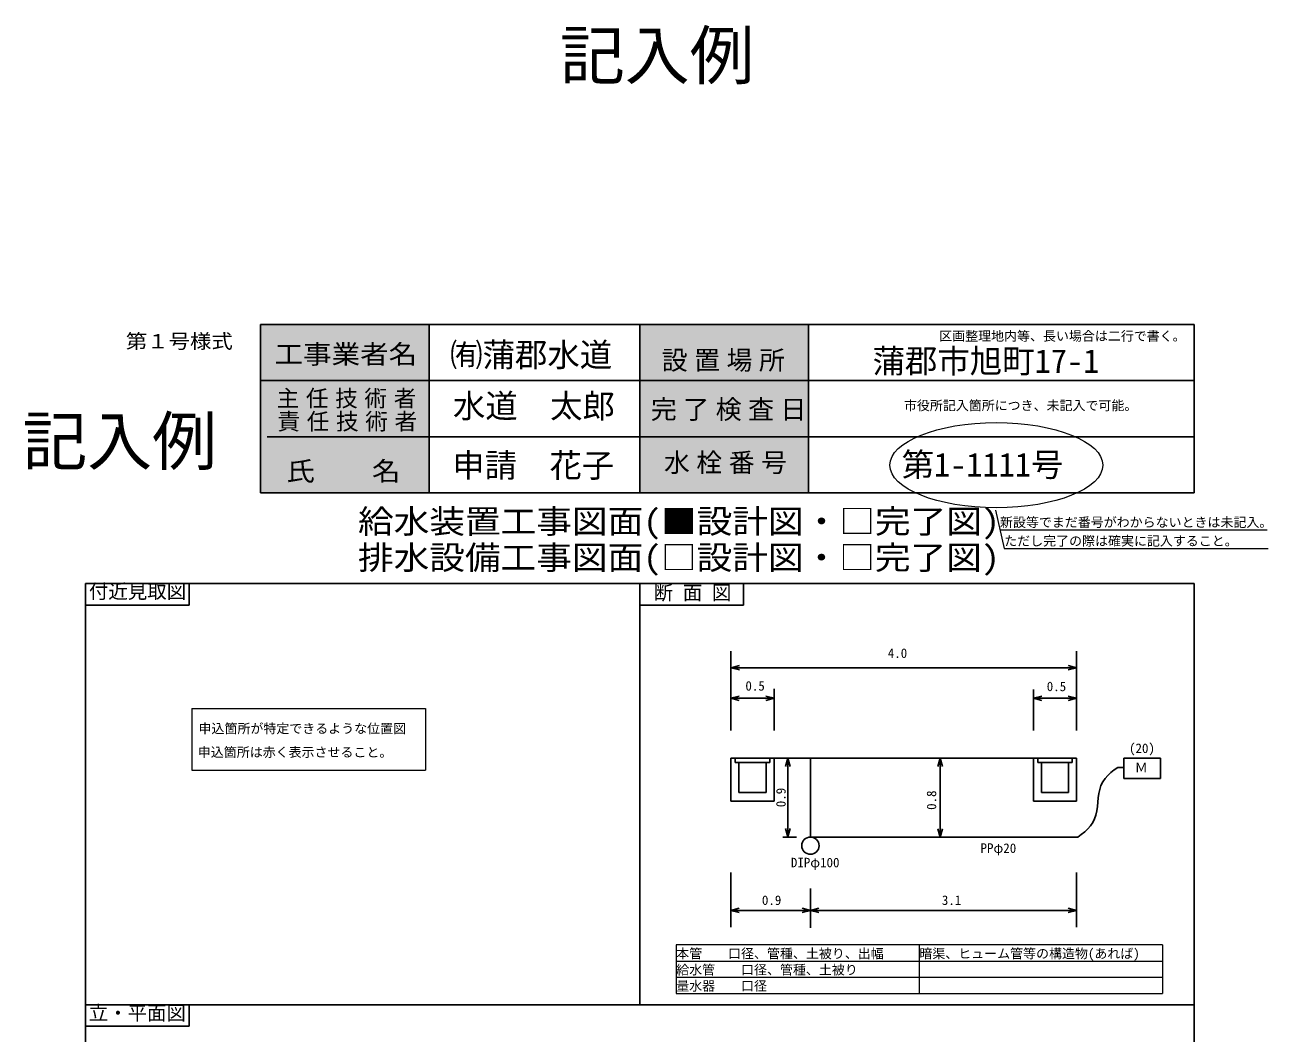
# Model space of a CAD drawing. Units: millimetres on the paper, enlarged 200 times, with parts at other scales. Extents: x 50814 to 180797, y 13681 to 153903.
# Drawn here: x 50814 to 89168, y 47203 to 78326 of the extents above; entities that cross this region are included whole.
import ezdxf
from ezdxf.enums import TextEntityAlignment as Align

# ---------------------------------------------------------------- set-up
doc = ezdxf.new("R2010")
doc.units = ezdxf.units.MM
doc.header["$LTSCALE"] = 200
for name, color, linetype, lineweight in [('凡例他', 1, 'Continuous', 9), ('芯', 7, 'Continuous', 25), ('芯延焼ﾗｲﾝ', 7, 'Continuous', 25)]:
    doc.layers.add(name, color=color, linetype=linetype, lineweight=lineweight)
doc.styles.add('ＭＳ 明朝', font='')
doc.styles.get('ＭＳ 明朝').set_extended_font_data('MS Mincho')

msp = doc.modelspace()

# ---------------------------------------------------------------- hatches: boundary and pattern name
at = {"layer": '芯'}
for points in [[(58087.2, 69081), (58087.2, 63881), (63287.2, 63881), (63287.2, 69081)], [(69787.2, 69081), (69787.2, 63881), (74987.2, 63881), (74987.2, 69081)]]:
    msp.add_hatch(color=9, dxfattribs=at).paths.add_polyline_path(points)

# ---------------------------------------------------------------- linework, layer by layer
at = {"layer": '凡例他'}
for p, q in [((80755.8, 63349.5), (81027.2, 62162.3)), ((80895.4, 62738.9), (89133.6, 62738.9)), ((81027.2, 62162.3), (89167.5, 62162.3)), ((55969.5, 57222.7), (55969.5, 55317.8)), ((55969.5, 57222.7), (63172.5, 57222.7)), ((63172.5, 57222.7), (63172.5, 55317.8)), ((55969.5, 55317.8), (63172.5, 55317.8)), ((78407.1, 49925.8), (70907.1, 49925.8)), ((70907.1, 49925.8), (70907.1, 49425.8)), ((85907.1, 49925.8), (78407.1, 49925.8)), ((78407.1, 49925.8), (78407.1, 48425.8)), ((85907.1, 49925.8), (85907.1, 48425.8)), ((70907.1, 49425.8), (70907.1, 48925.8)), ((70907.1, 49425.8), (85907.1, 49425.8)), ((70907.1, 48925.8), (70907.1, 48425.8)), ((70907.1, 48925.8), (85907.1, 48925.8)), ((70907.1, 48425.8), (85907.1, 48425.8))]:
    msp.add_line(p, q, dxfattribs=at)
msp.add_ellipse((80782.7, 64733.6), major_axis=(3284.4, 0), ratio=0.4, dxfattribs=at)
at = {"layer": '芯'}
for p, q in [((58087.2, 69081), (86887.2, 69081)), ((58087.2, 69081), (58087.2, 63881)), ((63287.2, 63881), (63287.2, 69081)), ((69787.2, 69081), (69787.2, 63881)), ((74987.2, 63881), (74987.2, 69081)), ((86887.2, 63881), (86887.2, 69081)), ((58087.2, 67347.7), (86887.2, 67347.7)), ((58287.2, 65614.4), (86887.2, 65614.4)), ((58087.2, 63881), (86887.2, 63881)), ((52687.2, 61081), (86887.2, 61081)), ((52687.2, 61081), (69787.2, 61081)), ((52687.2, 61081), (52687.2, 14281)), ((55887.2, 60414.4), (55887.2, 61081)), ((69787.2, 61081), (69787.2, 60776.1)), ((72987.2, 60414.4), (72987.2, 61081)), ((86887.2, 14281), (86887.2, 61081)), ((69787.2, 60776.1), (69787.2, 48081)), ((55887.2, 60414.4), (52687.2, 60414.4)), ((72987.2, 60414.4), (69787.2, 60414.4)), ((86887.2, 48081), (52687.2, 48081)), ((52687.2, 48081), (52687.2, 47414.4)), ((55887.2, 47414.4), (55887.2, 48081)), ((52687.2, 47414.4), (55887.2, 47414.4)), ((52687.2, 47414.4), (52887.2, 47414.4))]:
    msp.add_line(p, q, dxfattribs=at)
at = {"layer": '芯', "lineweight": 9}
msp.add_line((69787.2, 69081), (74987.2, 69081), dxfattribs=at)
at = {"layer": '芯', "color": 9}
for points in [[(58087.2, 69081), (58087.2, 63881), (63287.2, 63881), (63287.2, 69081)], [(69787.2, 69081), (69787.2, 63881), (74987.2, 63881), (74987.2, 69081)]]:
    msp.add_lwpolyline(points, close=True, dxfattribs=at)
at = {"layer": '芯延焼ﾗｲﾝ'}
for p, q in [((72593.1, 56542.5), (72593.1, 58992.9)), ((83259.8, 56542.5), (83259.8, 58992.9)), ((72600.3, 58481.3), (72857.9, 58550.3)), ((72600.3, 58481.3), (83259.8, 58481.3)), ((72600.3, 58481.3), (72857.9, 58412.3)), ((83259.8, 58481.3), (83002.2, 58550.3)), ((83259.8, 58481.3), (83002.2, 58412.3)), ((72593.1, 57538.8), (72850.7, 57607.8)), ((72593.1, 57538.8), (73926.5, 57538.8)), ((72593.1, 57538.8), (72850.7, 57469.8)), ((73926.5, 57538.8), (73668.9, 57607.8)), ((73926.5, 57538.8), (73668.9, 57469.8)), ((73926.5, 56542.5), (73926.5, 57835)), ((81926.5, 56542.5), (81926.5, 57808.1)), ((81926.5, 57538.8), (82184, 57607.8)), ((81926.5, 57538.8), (83259.8, 57538.8)), ((81926.5, 57538.8), (82184, 57469.8)), ((83259.8, 57538.8), (83002.2, 57607.8)), ((83259.8, 57538.8), (83002.2, 57469.8)), ((72593.1, 55694.4), (72593.1, 54361.1)), ((72593.1, 55694.4), (83259.8, 55694.4)), ((72726.5, 55694.4), (72726.5, 55561.1)), ((73926.5, 55694.4), (73793.1, 55694.4)), ((73793.1, 55694.4), (73793.1, 55561.1)), ((73926.5, 54361.1), (73926.5, 55694.4)), ((74352.4, 55694.4), (74283.4, 55436.8)), ((74352.4, 53260.9), (74352.4, 55694.4)), ((74352.4, 55694.4), (74421.4, 55436.8)), ((75047.1, 55694.4), (75047.1, 53255.9)), ((79052.1, 55694.4), (78983, 55436.8)), ((79052.1, 53255.9), (79052.1, 55694.4)), ((79052.1, 55694.4), (79121.1, 55436.8)), ((81926.5, 55694.4), (81926.5, 54361.1)), ((82059.8, 55694.4), (82059.8, 55561.1)), ((83126.5, 55694.4), (83126.5, 55561.1)), ((83259.8, 54361.1), (83259.8, 55694.4)), ((84719, 55694.4), (84719, 55064.6)), ((84719, 55694.4), (85847.1, 55694.4)), ((85847.1, 55064.6), (85847.1, 55694.4)), ((72726.5, 55561.1), (73793.1, 55561.1)), ((72726.5, 55561.1), (72841.7, 55561.1)), ((72841.7, 55561.1), (72841.7, 54627.7)), ((73793.1, 55561.1), (73679.5, 55561.1)), ((73679.5, 55561.1), (73679.5, 54627.7)), ((82059.8, 55561.1), (83126.5, 55561.1)), ((82059.8, 55561.1), (82175, 55561.1)), ((82175, 55561.1), (82175, 54627.7)), ((83126.5, 55561.1), (83012.8, 55561.1)), ((83012.8, 55561.1), (83012.8, 54627.7)), ((84219.6, 55157.1), (84316.5, 55244.4)), ((84316.5, 55244.4), (84422.5, 55326.6)), ((84422.5, 55326.6), (84533.2, 55406)), ((84719, 55406), (84533.2, 55406)), ((84719, 55064.6), (84719, 55406)), ((83971.3, 54727), (84011, 54847.5)), ((84011, 54847.5), (84065.3, 54959.4)), ((84065.3, 54959.4), (84135.1, 55062.5)), ((84135.1, 55062.5), (84219.6, 55157.1)), ((84719, 55064.6), (85847.1, 55064.6)), ((72841.7, 54627.7), (72859.8, 54627.7)), ((72859.8, 54627.7), (73679.5, 54627.7)), ((82175, 54627.7), (82193.1, 54627.7)), ((82193.1, 54627.7), (83012.8, 54627.7)), ((83912.6, 54330.9), (83926, 54466.6)), ((83926, 54466.6), (83944.1, 54599.4)), ((83944.1, 54599.4), (83971.3, 54727)), ((72593.1, 54361.1), (73926.5, 54361.1)), ((72593.1, 54361.1), (72859.8, 54361.1)), ((81926.5, 54361.1), (83259.8, 54361.1)), ((81926.5, 54361.1), (82193.1, 54361.1)), ((83881.1, 54062.5), (83899.2, 54195.3)), ((83899.2, 54195.3), (83912.6, 54330.9)), ((83690, 53599.4), (83759.8, 53702.5)), ((83759.8, 53702.5), (83814.2, 53814.4)), ((83814.2, 53814.4), (83853.9, 53934.8)), ((83853.9, 53934.8), (83881.1, 54062.5)), ((74352.4, 53260.9), (74283.4, 53518.4)), ((74352.4, 53260.9), (74421.4, 53518.4)), ((79052.1, 53255.9), (78983, 53513.5)), ((79052.1, 53255.9), (79121.1, 53513.5)), ((83291.9, 53255.9), (83402.7, 53335.3)), ((83402.7, 53335.3), (83508.7, 53417.5)), ((83508.7, 53417.5), (83605.6, 53504.8)), ((83605.6, 53504.8), (83690, 53599.4)), ((74618.1, 53255.9), (74196.7, 53255.9)), ((75047.1, 53255.9), (83291.9, 53255.9)), ((72593.1, 52156.5), (72593.1, 50991.8)), ((83259.8, 52156.5), (83259.8, 50991.8)), ((75047.1, 51665.9), (75047.1, 50452.5)), ((72593.1, 50991.8), (72850.7, 51060.9)), ((75047.1, 50991.8), (74789.5, 51060.9)), ((75047.1, 50991.8), (75304.7, 51060.9)), ((83259.8, 50991.8), (83002.2, 51060.9)), ((72593.1, 50991.8), (83259.8, 50991.8)), ((72593.1, 50991.8), (72593.1, 50478.3)), ((72593.1, 50991.8), (72850.7, 50922.8)), ((75047.1, 50991.8), (74789.5, 50922.8)), ((75047.1, 50991.8), (75304.7, 50922.8)), ((83259.8, 50991.8), (83002.2, 50922.8)), ((83259.8, 50991.8), (83259.8, 50478.3))]:
    msp.add_line(p, q, dxfattribs=at)
msp.add_circle((75047.1, 52989.3), 266.7, dxfattribs=at)

# ---------------------------------------------------------------- texts
at = {"layer": '凡例他', "style": 'ＭＳ 明朝'}
for s, height, p in [('区画整理地内等、長い場合は二行で書く。', 293.3, (79021.4, 68486.8)), ('市役所記入箇所につき、未記入で可能。', 293.3, (77931.5, 66343.1)), ('記入例', 1466, (50737.8, 64307.9)), ('新設等でまだ番号がわからないときは未記入。', 293.3, (80895.4, 62738.9)), ('ただし完了の際は確実に記入すること。', 293.3, (81027.2, 62162.3)), ('申込箇所が特定できるような位置図', 293.3, (56171.9, 56372.1)), ('申込箇所は赤く表示させること。', 293.3, (56150.1, 55641.1)), ('本管\u3000\u3000口径、管種、土被り、出幅', 293.3, (70907.1, 49425.8)), ('暗渠、ヒューム管等の構造物(あれば)', 293.3, (78407.1, 49425.8)), ('給水管\u3000\u3000口径、管種、土被り', 293.3, (70907.1, 48925.8)), ('量水器\u3000\u3000口径', 293.3, (70907.1, 48425.8))]:
    msp.add_text(s, height=height, dxfattribs=at).set_placement(p, align=Align.BOTTOM_LEFT)
at = {"layer": '芯', "style": 'ＭＳ 明朝'}
for s, height, p in [('記入例', 1466, (67321.9, 76214.8)), ('付近見取図', 439.9, (52789.6, 60488.4)), ('断 面 図', 439.9, (70211.2, 60445.8)), ('立・平面図', 439.9, (52783.4, 47473.6))]:
    msp.add_text(s, height=height, dxfattribs=at).set_placement(p, align=Align.BOTTOM_LEFT)
at = {"layer": '芯', "style": 'ＭＳ 明朝', "width": 1.1}
for s, height, p in [('第１号様式', 439.9, (53927.4, 68208.9)), ('工事業者名', 586.5, (58517.1, 67691)), ('氏\u3000\u3000名', 586.5, (58881.1, 64081.9)), ('給水装置工事図面(■設計図・□完了図)', 733.1, (61091.2, 62414.1)), ('排水設備工事図面(□設計図・□完了図)', 733.1, (61089.7, 61297.3))]:
    msp.add_text(s, height=height, dxfattribs=at).set_placement(p, align=Align.BOTTOM_LEFT)
at = {"layer": '芯', "attachment_point": 7, "style": 'ＭＳ 明朝'}
for s, insert, char_height in [('\\T1.25;設置場所', (70460.3, 67614.2), 586.5), ('\\T1.29;主任技術者', (58578.5, 66484.5), 513.2), ('\\T1.25;完了検査日', (70124.6, 66096.8), 586.5), ('\\T1.29;責任技術者', (58605.4, 65769.7), 513.2), ('\\T1.25;水栓番号', (70527.5, 64458.5), 586.5)]:
    msp.add_mtext(s, dxfattribs=dict(at, insert=insert, char_height=char_height))
at = {"layer": '芯延焼ﾗｲﾝ', "style": 'ＭＳ 明朝'}
for s, height, p in [('㈲蒲郡水道', 733.1, (63933.3, 67554.7)), ('蒲郡市旭町17-1', 733.1, (76964.9, 67362.8)), ('水道\u3000太郎', 733.1, (64018.6, 65976.4)), ('申請\u3000花子', 733.1, (63997.3, 64142.2)), ('第1-1111号', 733.1, (77860.7, 64163.5)), ('4.0', 293.3, (77434.3, 58697.9)), ('0.5', 293.3, (73041.8, 57688.5)), ('0.5', 293.3, (82338.3, 57671.4)), ('(20)', 293.3, (84876.5, 55762.6)), ('Ｍ', 293.3, (85053.9, 55169.3)), ('PPφ20', 293.3, (80295.5, 52679.6)), ('DIPφ100', 293.3, (74444.3, 52234.5)), ('0.9', 293.3, (73551.3, 51072.1)), ('3.1', 293.3, (79102.1, 51072.1))]:
    msp.add_text(s, height=height, dxfattribs=at).set_placement(p, align=Align.BOTTOM_LEFT)
for s, p in [('0.9', (74370.7, 54177)), ('0.8', (79015.4, 54094.5))]:
    msp.add_text(s, height=293.3, rotation=90, dxfattribs=at).set_placement(p, align=Align.BOTTOM_LEFT)

doc.saveas('drawing.dxf')
